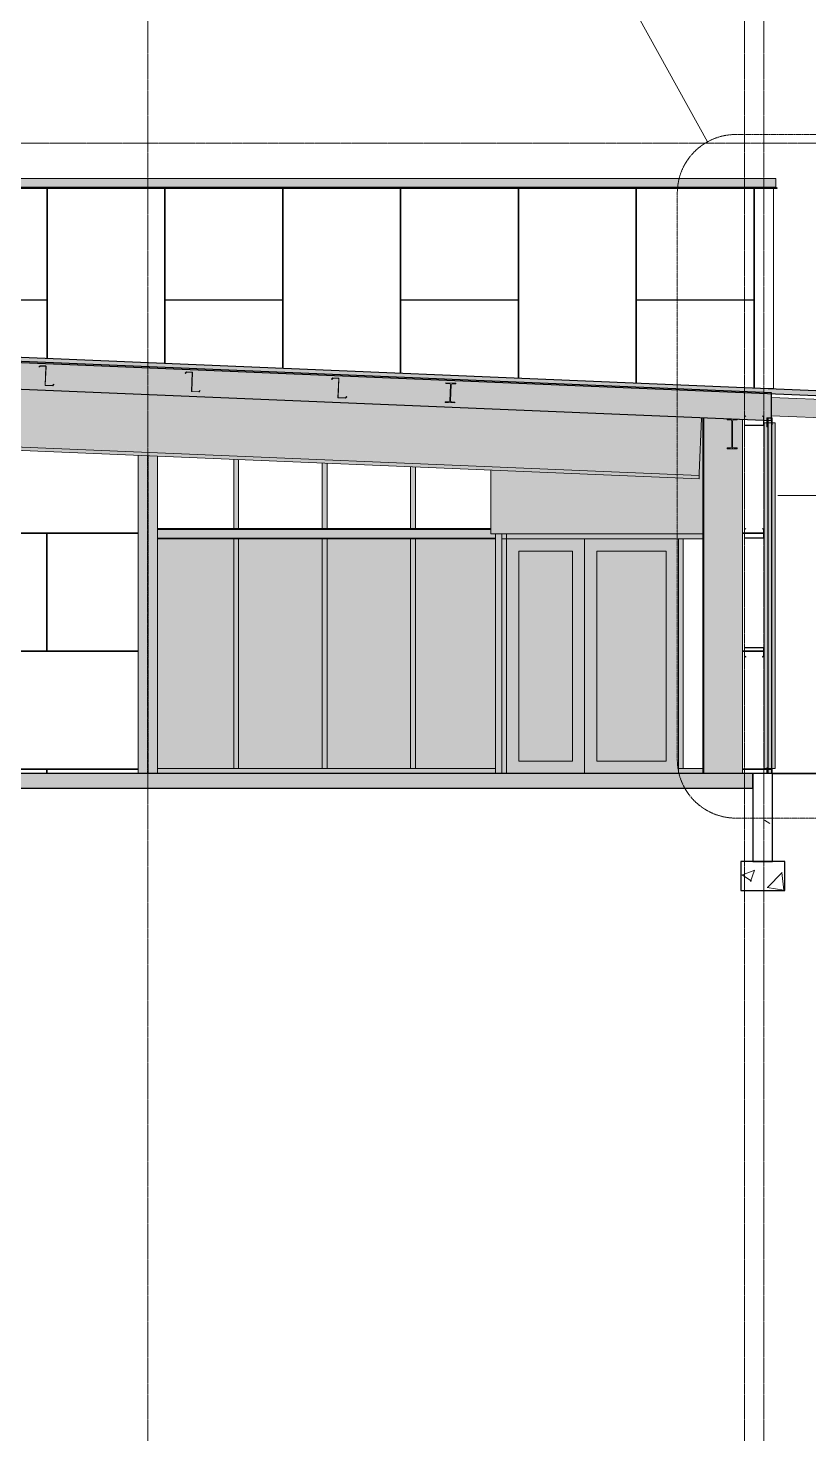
# Model space of a CAD drawing. Header units: inches. Extents: x -55396 to -733, y -290 to 853.
# Drawn here: x -10255 to -9936, y -273 to 305 of the extents above; entities that cross this region are included whole.
import ezdxf

# ---------------------------------------------------------------- set-up
doc = ezdxf.new("R2010")
doc.units = ezdxf.units.IN
doc.header["$MEASUREMENT"] = 0
for name, pattern in [('Dash Dot 3_16_', [0.3125, 0.1875, -0.0625, 0, -0.0625]), ('Grid Line 1_2_', [0.875, 0.5, -0.125, 0.125, -0.125]), ('Grid Line 1_2__2_', [0.875, 0.5, -0.125, 0.125, -0.125]), ('Hidden 1_8_', [0.1875, 0.125, -0.0625])]:
    doc.linetypes.add(name, pattern=pattern)
for name, color, linetype, lineweight in [('A-ANNO-SYMB', 150, 'Continuous', 9), ('A-CLNG', 13, 'Continuous', 9), ('A-CLNG-PATT', 13, 'Continuous', 25), ('A-DOOR', 31, 'Continuous', 9), ('A-FLOR', 192, 'Continuous', 9), ('A-FLOR-LEVL', 51, 'Continuous', 9), ('A-GLAZ-CURT', 52, 'Continuous', 9), ('A-GLAZ-CWMG', 51, 'Continuous', 9), ('A-ROOF', 132, 'Continuous', 9), ('A-WALL', 113, 'Continuous', 9), ('A-WALL-PATT', 111, 'Continuous', 25), ('C-TOPO', 7, 'Continuous', 9), ('EOP-PR', 4, 'Continuous', 9), ('I-WALL', 2, 'Continuous', 9), ('L-SITE-WALL', 31, 'Continuous', 9), ('S-BEAM', 12, 'Continuous', 9), ('S-COLS', 52, 'Continuous', 9), ('S-FNDN', 32, 'Continuous', 9), ('S-GRID', 1, 'Continuous', 9)]:
    doc.layers.add(name, color=color, linetype=linetype, lineweight=lineweight)
pattern_1 = [(50, (-38141.46, 98.42), (55.0854, -4.81984), [5.76, -63.36]), (355, (-38141.46, 98.42), (-10.65569, 57.76853), [4.608, -50.688]), (100.451, (-38136.87, 98.02), (44.42947, 52.94866), [4.895, -53.848]), (46.184, (-38141.46, 113.78), (81.96444, -12.71212), [8.64, -95.04]), (96.636, (-38134.63, 112.72), (71.7815, 74.81238), [7.343, -80.772]), (351.184, (-38141.46, 113.78), (71.78195, 74.81243), [6.912, -76.032]), (21, (-38133.78, 109.94), (45.84207, -30.92146), [5.76, -63.36]), (326, (-38133.78, 109.94), (18.68706, 55.69148), [4.608, -50.688]), (71.451, (-38129.96, 107.363), (64.5289, 24.77011), [4.895, -53.848]), (37.5, (-38141.46, 98.42), (0.933895, 25.566816), [2.534, -47.539, 2.534, -48.922, -50.88]), (37.5, (-38141.46, 98.42), (0.933895, 25.566816), [-101.53, 2.534, -48.346]), (7.5, (-38141.46, 98.42), (20.20404, 30.291303), [2.534, -26.803, 2.534, -46.387, -19.392]), (7.5, (-38141.46, 98.42), (20.20404, 30.291303), [-78.259, 2.534, -16.858]), (327.5, (-38158.586, 98.42), (40.997785, -1.732403), [2.534, -16.666, 2.534, -57.37, -79.488]), (327.5, (-38158.586, 98.42), (40.997785, -1.732403), [-79.104, 2.534, -76.954]), (317.5, (-38166.266, 98.42), (44.78888, 7.68784), [2.534, -22.426, 2.534, -37.248, -56.448]), (317.5, (-38166.266, 98.42), (44.78888, 7.68784), [-64.742, 2.534, -53.914])]
pattern_2 = [(90, (-33786, -336), (-193, -193), [48, -145]), (180, (-33786, -336), (-2e-14, -193), [96.25, -96.75]), (270, (-33882.25, -288), (-193, -193), [48, -145]), (180, (-33786, -288), (-2e-14, -193), [96.25, -96.75]), (270, (-33882.5, -288), (-193, -193), [48, -145]), (180, (-33882.5, -288), (-2e-14, -193), [96.25, -96.75]), (90, (-33978.75, -336), (-193, -193), [48, -145]), (180, (-33882.5, -336), (-2e-14, -193), [96.25, -96.75]), (90, (-33834, -287.75), (-193, -193), [48, -145]), (180, (-33785.75, -287.75), (-2e-14, -193), [48.25, -144.75]), (180, (-33785.75, -239.75), (-2e-14, -193), [48.25, -144.75]), (90, (-33930.5, -287.75), (-193, -193), [48, -145]), (180, (-33834.25, -287.75), (-2e-14, -193), [96.25, -96.75]), (270, (-33834.25, -239.75), (-193, -193), [48, -145]), (180, (-33834.25, -239.75), (-2e-14, -193), [96.25, -96.75]), (180, (-33930.75, -287.75), (-2e-14, -193), [48, -145]), (270, (-33930.75, -239.75), (-193, -193), [48, -145]), (180, (-33930.75, -239.75), (-2e-14, -193), [48, -145]), (90, (-33786, -239.5), (-193, -193), [48, -145]), (180, (-33786, -239.5), (-2e-14, -193), [96.25, -96.75]), (270, (-33882.25, -191.5), (-193, -193), [48, -145]), (180, (-33786, -191.5), (-2e-14, -193), [96.25, -96.75]), (270, (-33882.5, -191.5), (-193, -193), [48, -145]), (180, (-33882.5, -191.5), (-2e-14, -193), [96.25, -96.75]), (270, (-33978.75, -191.5), (-193, -193), [48, -145]), (180, (-33882.5, -239.5), (-2e-14, -193), [96.25, -96.75]), (90, (-33834, -191.25), (-193, -193), [48, -145]), (180, (-33785.75, -191.25), (-2e-14, -193), [48.25, -144.75]), (180, (-33785.75, -143.25), (-2e-14, -193), [48.25, -144.75]), (90, (-33930.5, -191.25), (-193, -193), [48, -145]), (180, (-33834.25, -191.25), (-2e-14, -193), [96.25, -96.75]), (270, (-33834.25, -143.25), (-193, -193), [48, -145]), (180, (-33834.25, -143.25), (-2e-14, -193), [96.25, -96.75]), (180, (-33930.75, -191.25), (-2e-14, -193), [48, -145]), (270, (-33930.75, -143.25), (-193, -193), [48, -145]), (180, (-33930.75, -143.25), (-2e-14, -193), [48, -145])]
pattern_3 = [(45, (-38141.46, 98.42), (-19.00703, 19.00703), []), (45, (-38141.46, 127.22), (-19.00703, 19.00703), [])]

# ---------------------------------------------------------------- blocks, each defined once
blk = doc.blocks.new('Locker Rooms and Restrooms_rvt-4-Section 6')
at = {"layer": 'A-FLOR-LEVL', "linetype": 'Grid Line 1_2__2_'}
blk.add_line((-26557.32, 0), (-21746.96, 0), dxfattribs=at)
blk = doc.blocks.new('Struct_Xcel_Sports Complex_rvt-4-Section 6')
at = {"layer": 'A-FLOR'}
blk.add_hatch(color=254, dxfattribs=at).paths.add_polyline_path([(-24981.53, -6), (-22066.14, -6), (-22066.14, 0), (-26273.39, 0), (-26273.39, -6), (-25258.01, -6)], flags=0)
at = {"layer": 'A-WALL-PATT', "lineweight": 9}
h = blk.add_hatch(dxfattribs=at)
h.set_pattern_fill('FP_37', color=250, style=0, pattern_type=2)
h.set_pattern_definition(pattern_1)
h.paths.add_polyline_path([(-22066.14, -36), (-22058.14, -36), (-22058.14, 0), (-22066.14, 0)], flags=0)
at = {"layer": 'S-FNDN'}
h = blk.add_hatch(dxfattribs=at)
h.set_pattern_fill('FP_37', color=256, style=0, pattern_type=2)
h.set_pattern_definition(pattern_1)
h.paths.add_polyline_path([(-22053.14, -48), (-22053.14, -36), (-22071.14, -36), (-22071.14, -48)], flags=0)
at = {"layer": 'A-FLOR', "color": 130, "lineweight": 25}
for p, q in [((-22066.14, 0), (-26273.39, 0)), ((-22066.14, -6), (-22066.14, 0)), ((-26273.39, -6), (-22066.14, -6))]:
    blk.add_line(p, q, dxfattribs=at)
at = {"layer": 'L-SITE-WALL', "color": 130, "lineweight": 25}
for p, q in [((-22066.14, 0), (-22066.14, -36)), ((-22058.14, 0), (-22066.14, 0)), ((-22058.14, -36), (-22058.14, 0)), ((-22066.14, -36), (-22058.14, -36))]:
    blk.add_line(p, q, dxfattribs=at)
at = {"layer": 'S-FNDN', "color": 130, "lineweight": 25}
for p, q in [((-22053.14, -36), (-22071.14, -36)), ((-22071.14, -36), (-22071.14, -48)), ((-22053.14, -48), (-22053.14, -36)), ((-22071.14, -48), (-22053.14, -48))]:
    blk.add_line(p, q, dxfattribs=at)
blk = doc.blocks.new('W-Wide Flange - 2_-3_ deep-1341460-Section 6')
at = {"layer": 'S-BEAM'}
for points in [[(-22087.19, 145.31), (-22087.19, 145.68), (-22770.64, 174.24), (-22770.64, 174.68), (-22780.64, 175.07), (-22780.64, 174.21), (-22088.13, 145.35)], [(-22088.13, 122.83), (-22087.19, 145.31), (-22780.64, 174.21), (-22780.64, 151.69), (-22088.14, 122.83)], [(-22088.16, 121.94), (-22088.16, 122.83), (-22780.64, 151.67), (-22780.64, 150.8), (-22147.67, 124.42)], [(-22088.22, 120.58), (-22088.16, 121.94), (-22780.64, 150.8), (-22780.64, 149.43), (-22147.67, 123.06)]]:
    blk.add_hatch(color=256, dxfattribs=at).paths.add_polyline_path(points, flags=0)
for p, q in [((-22780.64, 150.8), (-22088.16, 121.94)), ((-22088.22, 120.58), (-22780.64, 149.43)), ((-22087.19, 145.31), (-22088.13, 122.83)), ((-22087.17, 145.68), (-22087.19, 145.31)), ((-22088.16, 121.94), (-22088.22, 120.58)), ((-22088.13, 122.83), (-22088.16, 121.94))]:
    blk.add_line(p, q, dxfattribs=at)
blk = doc.blocks.new('Girt_C - 8_D-1278968-Section 6')
at = {"layer": 'S-BEAM', "lineweight": 15}
for p, q in [((-22069.64, 51.37), (-22069.64, 48.05)), ((-22069.64, 48.05), (-22069.07, 47.57)), ((-22069.53, 48.11), (-22069.53, 51.37)), ((-22069, 47.66), (-22069.53, 48.11)), ((-22061.83, 51.55), (-22069.45, 51.55)), ((-22069.45, 51.45), (-22061.83, 51.45)), ((-22069.07, 47.57), (-22069, 47.66)), ((-22061.75, 48.11), (-22062.29, 47.66)), ((-22062.29, 47.66), (-22062.22, 47.57)), ((-22062.22, 47.57), (-22061.64, 48.05)), ((-22061.75, 51.37), (-22061.75, 48.11)), ((-22061.64, 48.05), (-22061.64, 51.37))]:
    blk.add_line(p, q, dxfattribs=at)
for centre, radius, start, end in [((-22069.45, 51.37), 0.188, 90, 180), ((-22069.45, 51.37), 0.0782, 90, 177.87728), ((-22061.83, 51.37), 0.187, 360, 90), ((-22061.83, 51.37), 0.0782, 3.04236, 90)]:
    blk.add_arc(centre, radius, start, end, dxfattribs=at)
blk = doc.blocks.new('Girt_C - 8_D-1253502-Section 6')
at = {"layer": 'S-BEAM', "lineweight": 15}
for p, q in [((-22069.06, 100.3), (-22069.64, 99.82)), ((-22069.64, 99.82), (-22069.64, 96.51)), ((-22069.53, 99.77), (-22068.99, 100.22)), ((-22069.53, 96.5), (-22069.53, 99.77)), ((-22068.99, 100.22), (-22069.06, 100.3)), ((-22062.21, 100.3), (-22062.29, 100.22)), ((-22062.29, 100.22), (-22061.75, 99.77)), ((-22061.64, 99.82), (-22062.21, 100.3)), ((-22061.75, 99.77), (-22061.75, 96.5)), ((-22061.64, 96.51), (-22061.64, 99.82)), ((-22061.83, 96.43), (-22069.45, 96.43)), ((-22069.45, 96.32), (-22061.83, 96.32))]:
    blk.add_line(p, q, dxfattribs=at)
for centre, radius, start, end in [((-22069.45, 96.51), 0.187, 180, 270), ((-22069.45, 96.51), 0.0782, 183.04236, 270), ((-22061.83, 96.51), 0.188, 270, 0), ((-22061.83, 96.51), 0.0782, 270, 357.87728)]:
    blk.add_arc(centre, radius, start, end, dxfattribs=at)
blk = doc.blocks.new('Girt_C - 8_D-1253506-Section 6')
at = {"layer": 'S-BEAM'}
h = blk.add_hatch(color=256, dxfattribs=at)
h.paths.add_polyline_path([(-26128.02, 99.82), (-26128.02, 100.3), (-26265.39, 100.3), (-26265.39, 99.82), (-26156.55, 99.82)], flags=0)
h.paths.add_polyline_path([(-22309.89, 99.82), (-22173.39, 99.82), (-22173.39, 100.3), (-22309.89, 100.3)], flags=0)
h.paths.add_polyline_path([(-22420.08, 99.82), (-22420.08, 100.3), (-22458.77, 100.3), (-22458.77, 99.82)], flags=0)
h = blk.add_hatch(color=256, dxfattribs=at)
h.paths.add_polyline_path([(-22171.52, 96.51), (-22171.52, 98), (-22173.39, 98), (-22173.39, 99.82), (-22309.89, 99.82), (-22309.89, 96.51), (-22173.39, 96.51)], flags=0)
h.paths.add_polyline_path([(-26260.23, 96.51), (-26127.89, 96.51), (-26127.89, 98), (-26128.02, 98), (-26128.02, 99.82), (-26265.39, 99.82), (-26265.39, 96.51)], flags=0)
h.paths.add_polyline_path([(-22458.77, 96.51), (-22420.08, 96.51), (-22420.08, 99.82), (-22458.77, 99.82)], flags=0)
h = blk.add_hatch(color=256, dxfattribs=at)
h.paths.add_polyline_path([(-22171.52, 96.32), (-22171.52, 96.51), (-22309.89, 96.5), (-22309.89, 96.32), (-22216.79, 96.32)], flags=0)
h.paths.add_polyline_path([(-26156.55, 96.32), (-26128.02, 96.35), (-26128.02, 96.51), (-26265.39, 96.51), (-26265.39, 96.32), (-26225.67, 96.32)], flags=0)
h.paths.add_polyline_path([(-22458.77, 96.32), (-22420.08, 96.35), (-22420.08, 96.51), (-22458.77, 96.5), (-22458.77, 96.32)], flags=0)
for p, q in [((-22173.39, 100.3), (-22309.89, 100.3)), ((-22173.39, 99.82), (-22309.89, 99.82)), ((-22309.89, 96.32), (-22171.52, 96.32))]:
    blk.add_line(p, q, dxfattribs=at)
blk = doc.blocks.new('Rectangular Mullion - Profile_Polycarbonate_Upper and left-1212626-Section 6')
at = {"layer": 'A-GLAZ-CWMG'}
blk.add_hatch(color=256, dxfattribs=at).paths.add_polyline_path([(-22060.39, 141.88), (-22060.33, 141.94), (-22060.33, 145.44), (-22058.33, 145.44), (-22058.27, 145.5), (-22060.39, 145.5)], flags=0)
at = {"layer": 'A-GLAZ-CWMG', "lineweight": 13}
for p, q in [((-22058.27, 145.5), (-22060.39, 145.5)), ((-22060.39, 145.5), (-22060.39, 141.88)), ((-22060.33, 141.94), (-22060.33, 145.44)), ((-22060.33, 145.44), (-22058.33, 145.44)), ((-22058.33, 145.44), (-22058.33, 142.73)), ((-22058.27, 142.67), (-22058.27, 145.5)), ((-22060.39, 141.88), (-22060.04, 141.88)), ((-22060.1, 141.94), (-22060.33, 141.94)), ((-22060.04, 142.13), (-22060.1, 142.13)), ((-22060.1, 142.13), (-22060.1, 141.94)), ((-22060.04, 141.88), (-22060.04, 142.13)), ((-22058.33, 142.73), (-22058.39, 142.73)), ((-22058.39, 142.73), (-22058.39, 142.67)), ((-22058.39, 142.67), (-22058.27, 142.67))]:
    blk.add_line(p, q, dxfattribs=at)
blk = doc.blocks.new('Rectangular Mullion - Profile_Polycarbonate_Lower-1212627-Section 6')
at = {"layer": 'A-GLAZ-CWMG'}
blk.add_hatch(color=256, dxfattribs=at).paths.add_polyline_path([(-22058.27, 0), (-22058.33, 0.06), (-22060.33, 0.06), (-22060.39, 0)], flags=0)
at = {"layer": 'A-GLAZ-CWMG', "lineweight": 13}
for p, q in [((-22060.04, 2.24), (-22060.39, 2.24)), ((-22060.39, 2.24), (-22060.39, 0)), ((-22060.39, 0), (-22058.27, 0)), ((-22060.33, 0.06), (-22060.33, 2.18)), ((-22060.33, 2.18), (-22060.1, 2.18)), ((-22058.33, 0.06), (-22060.33, 0.06)), ((-22060.1, 2.18), (-22060.1, 1.99)), ((-22060.1, 1.99), (-22060.04, 1.99)), ((-22060.04, 1.99), (-22060.04, 2.24)), ((-22058.27, 1.46), (-22058.39, 1.46)), ((-22058.39, 1.46), (-22058.39, 1.39)), ((-22058.39, 1.39), (-22058.33, 1.39)), ((-22058.33, 1.39), (-22058.33, 0.06)), ((-22058.27, 0), (-22058.27, 1.46))]:
    blk.add_line(p, q, dxfattribs=at)
blk = doc.blocks.new('Rectangular Mullion - Exterior 2_ x 4_5_-1142339-Section 6')
at = {"layer": 'A-GLAZ-CWMG'}
h = blk.add_hatch(color=256, dxfattribs=at)
h.paths.add_polyline_path([(-22058.46, 2), (-22057.02, 2), (-22057.02, 97), (-22058.46, 97), (-22058.46, 76.43)], flags=0)
h.paths.add_polyline_path([(-22061.52, 2), (-22060.39, 2), (-22060.33, 2), (-22060.04, 2), (-22060.04, 97), (-22061.52, 97), (-22061.52, 2.24)], flags=0)
blk.add_hatch(color=256, dxfattribs=at).paths.add_polyline_path([(-22058.46, 2), (-22058.46, 97), (-22060.04, 97), (-22060.04, 2)], flags=0)
for p, q in [((-22061.52, 2), (-22061.52, 97)), ((-22057.02, 97), (-22057.02, 2)), ((-22060.38, 2), (-22061.52, 2)), ((-22060.04, 2), (-22060.33, 2)), ((-22058.46, 2), (-22060.04, 2)), ((-22057.02, 2), (-22058.46, 2))]:
    blk.add_line(p, q, dxfattribs=at)
blk = doc.blocks.new('Rectangular Mullion - Exterior 2_ x 4_5_-1142340-Section 6')
at = {"layer": 'A-GLAZ-CWMG'}
h = blk.add_hatch(color=256, dxfattribs=at)
h.paths.add_polyline_path([(-22060.04, 97), (-22060.04, 143.5), (-22060.33, 143.5), (-22060.39, 143.5), (-22061.52, 143.5), (-22061.52, 97)], flags=0)
h.paths.add_polyline_path([(-22058.46, 97), (-22057.02, 97), (-22057.02, 143.5), (-22058.27, 143.5), (-22058.33, 143.5), (-22058.46, 143.5), (-22058.46, 115.49)], flags=0)
blk.add_hatch(color=256, dxfattribs=at).paths.add_polyline_path([(-22058.46, 97), (-22058.46, 143.5), (-22060.04, 143.5), (-22060.04, 97)], flags=0)
for p, q in [((-22061.52, 143.5), (-22060.39, 143.5)), ((-22061.52, 97), (-22061.52, 143.5)), ((-22060.33, 143.5), (-22060.04, 143.5)), ((-22060.04, 143.5), (-22058.46, 143.5)), ((-22058.46, 143.5), (-22058.33, 143.5)), ((-22058.27, 143.5), (-22057.02, 143.5)), ((-22057.02, 143.5), (-22057.02, 97))]:
    blk.add_line(p, q, dxfattribs=at)
blk = doc.blocks.new('W-Wide Flange - W12X19-1098423-Section 6')
at = {"layer": 'S-BEAM'}
h = blk.add_hatch(dxfattribs=at)
h.set_pattern_fill('FP_35', color=256, style=0, pattern_type=2)
h.set_pattern_definition(pattern_3)
h.paths.add_polyline_path([(-22072.64, 132.85), (-22072.64, 133.2), (-22074, 133.2), (-22074.37, 133.36), (-22074.52, 133.73), (-22074.52, 144.18), (-22074.37, 144.55), (-22074, 144.7), (-22072.64, 144.7), (-22072.64, 145.05), (-22076.65, 145.05), (-22076.65, 144.7), (-22075.28, 144.7), (-22074.91, 144.55), (-22074.76, 144.18), (-22074.76, 133.73), (-22074.91, 133.36), (-22075.28, 133.2), (-22076.65, 133.2), (-22076.65, 132.85)], flags=0)
at = {"layer": 'S-BEAM', "lineweight": 15}
for p, q in [((-22072.64, 145.05), (-22076.65, 145.05)), ((-22076.65, 145.05), (-22076.65, 144.7)), ((-22076.65, 144.7), (-22075.28, 144.7)), ((-22074, 144.7), (-22072.64, 144.7)), ((-22072.64, 144.7), (-22072.64, 145.05)), ((-22074.76, 144.18), (-22074.76, 133.73)), ((-22074.52, 133.73), (-22074.52, 144.18)), ((-22075.28, 133.2), (-22076.65, 133.2)), ((-22076.65, 133.2), (-22076.65, 132.85)), ((-22072.64, 133.2), (-22074, 133.2)), ((-22072.64, 132.85), (-22072.64, 133.2)), ((-22076.65, 132.85), (-22072.64, 132.85))]:
    blk.add_line(p, q, dxfattribs=at)
for centre, start, end in [((-22075.28, 144.18), 0, 90), ((-22074, 144.18), 90, 180), ((-22075.28, 133.73), 270, 0), ((-22074, 133.73), 180, 270)]:
    blk.add_arc(centre, 0.525, start, end, dxfattribs=at)
blk = doc.blocks.new('System Panel - Glazed-frosted-1142378-Section 6')
at = {"layer": 'A-GLAZ-CURT'}
blk.add_hatch(color=256, dxfattribs=at).paths.add_polyline_path([(-22278.7, 2), (-22278.7, 96), (-22309.89, 96), (-22309.89, 2), (-22285.91, 2)], flags=0)
blk.add_line((-22278.7, 96), (-22309.89, 96), dxfattribs=at)
blk = doc.blocks.new('Rectangular Mullion - Exterior 2_ x 4_5_-1135321-Section 6')
at = {"layer": 'A-GLAZ-CWMG'}
blk.add_hatch(color=256, dxfattribs=at).paths.add_polyline_path([(-22309.89, 0), (-22277.7, 0), (-22277.7, 2), (-22309.89, 2)], flags=0)
blk.add_line((-22277.7, 2), (-22309.89, 2), dxfattribs=at)
blk = doc.blocks.new('System Panel - Glazed-frosted-1142383-Section 6')
at = {"layer": 'A-GLAZ-CURT'}
blk.add_hatch(color=256, dxfattribs=at).paths.add_polyline_path([(-22242.52, 2), (-22242.52, 96), (-22276.7, 96), (-22276.7, 2)], flags=0)
blk.add_line((-22242.52, 96), (-22276.7, 96), dxfattribs=at)
blk = doc.blocks.new('Rectangular Mullion - Exterior 2_ x 4_5_-769211-Section 6')
at = {"layer": 'A-GLAZ-CWMG'}
blk.add_hatch(color=256, dxfattribs=at).paths.add_polyline_path([(-22241.52, 0), (-22241.52, 2), (-22277.7, 2), (-22277.7, 0)], flags=0)
blk.add_line((-22241.52, 2), (-22277.7, 2), dxfattribs=at)
blk = doc.blocks.new('Rectangular Mullion - Exterior 2_ x 4_5_-827464-Section 6')
at = {"layer": 'A-GLAZ-CWMG'}
blk.add_hatch(color=256, dxfattribs=at).paths.add_polyline_path([(-22276.7, 2), (-22276.7, 96), (-22278.7, 96), (-22278.7, 2)], flags=0)
for p, q in [((-22278.7, 96), (-22276.7, 96)), ((-22278.7, 96), (-22278.7, 2)), ((-22276.7, 2), (-22276.7, 96)), ((-22276.7, 2), (-22278.7, 2))]:
    blk.add_line(p, q, dxfattribs=at)
blk = doc.blocks.new('Rectangular Mullion - Exterior 2_ x 4_5_-1142356-Section 6')
at = {"layer": 'A-GLAZ-CWMG'}
blk.add_hatch(color=256, dxfattribs=at).paths.add_polyline_path([(-22278.7, 100.3), (-22276.7, 100.3), (-22276.7, 128.44), (-22278.7, 128.52), (-22278.7, 115.49)], flags=0)
for p, q in [((-22278.7, 128.52), (-22278.7, 100.3)), ((-22276.7, 100.3), (-22276.7, 128.44))]:
    blk.add_line(p, q, dxfattribs=at)
blk = doc.blocks.new('Rectangular Mullion - Exterior 2_ x 4_5_-769200-Section 6')
at = {"layer": 'A-GLAZ-CWMG'}
blk.add_hatch(color=256, dxfattribs=at).paths.add_polyline_path([(-22241.52, 0), (-22205.33, 0), (-22205.33, 2), (-22241.52, 2)], flags=0)
blk.add_line((-22205.33, 2), (-22241.52, 2), dxfattribs=at)
blk = doc.blocks.new('Rectangular Mullion - Exterior 2_ x 4_5_-1115231-Section 6')
at = {"layer": 'A-GLAZ-CWMG'}
blk.add_hatch(color=256, dxfattribs=at).paths.add_polyline_path([(-22240.52, 2), (-22240.52, 96), (-22242.52, 96), (-22242.52, 2)], flags=0)
for p, q in [((-22242.52, 96), (-22240.52, 96)), ((-22242.52, 96), (-22242.52, 2)), ((-22240.52, 2), (-22240.52, 96)), ((-22240.52, 2), (-22242.52, 2))]:
    blk.add_line(p, q, dxfattribs=at)
blk = doc.blocks.new('Rectangular Mullion - Exterior 2_ x 4_5_-1142334-Section 6')
at = {"layer": 'A-GLAZ-CWMG'}
blk.add_hatch(color=256, dxfattribs=at).paths.add_polyline_path([(-22242.52, 100.3), (-22240.52, 100.3), (-22240.52, 126.93), (-22242.52, 127.01), (-22242.52, 115.49)], flags=0)
for p, q in [((-22242.52, 127.01), (-22242.52, 100.3)), ((-22240.52, 100.3), (-22240.52, 126.93))]:
    blk.add_line(p, q, dxfattribs=at)
blk = doc.blocks.new('System Panel - Glazed-frosted-V401-Section 6')
at = {"layer": 'A-GLAZ-CURT'}
blk.add_hatch(color=256, dxfattribs=at).paths.add_polyline_path([(-22171.52, 2), (-22171.52, 96), (-22204.33, 96), (-22204.33, 2)], flags=0)
blk.add_line((-22171.52, 96), (-22204.33, 96), dxfattribs=at)
blk = doc.blocks.new('Rectangular Mullion - Exterior 2_ x 4_5_-V402-Section 6')
at = {"layer": 'A-GLAZ-CWMG'}
blk.add_hatch(color=256, dxfattribs=at).paths.add_polyline_path([(-22171.52, 0), (-22171.52, 2), (-22205.33, 2), (-22205.33, 0)], flags=0)
blk.add_line((-22171.52, 2), (-22205.33, 2), dxfattribs=at)
blk = doc.blocks.new('Rectangular Mullion - Exterior 2_ x 4_5_-V403-Section 6')
at = {"layer": 'A-GLAZ-CWMG'}
blk.add_hatch(color=256, dxfattribs=at).paths.add_polyline_path([(-22206.33, 100.3), (-22204.33, 100.3), (-22204.33, 125.42), (-22206.33, 125.51), (-22206.33, 115.49)], flags=0)
for p, q in [((-22206.33, 125.51), (-22206.33, 100.3)), ((-22204.33, 100.3), (-22204.33, 125.42))]:
    blk.add_line(p, q, dxfattribs=at)
blk = doc.blocks.new('W-Wide Flange-Column - B4_B-1341921-Section 6')
at = {"layer": 'S-COLS', "linetype": 'Hidden 1_8_'}
for p, q in [((-22314.05, 0), (-22314.05, 129.99)), ((-22313.73, 129.98), (-22313.73, 0))]:
    blk.add_line(p, q, dxfattribs=at)
blk = doc.blocks.new('Girt_Z - 8_D-1355458-Section 6')
at = {"layer": 'S-BEAM'}
h = blk.add_hatch(color=256, dxfattribs=at)
h.paths.add_polyline_path([(-22352.84, 158.63), (-22352.34, 159.19), (-22352.42, 159.26), (-22352.89, 158.74), (-22355.78, 158.87), (-22355.96, 158.76), (-22355.03, 158.72)], flags=0)
h.paths.add_polyline_path([(-22355.96, 158.76), (-22355.85, 158.95), (-22355.53, 166.56), (-22355.64, 166.57)], flags=0)
h.paths.add_polyline_path([(-22358.45, 166.23), (-22357.97, 166.74), (-22355.71, 166.65), (-22355.71, 166.76), (-22358.02, 166.86), (-22358.53, 166.3)], flags=0)
at = {"layer": 'S-BEAM', "lineweight": 15}
for p, q in [((-22358.02, 166.86), (-22358.53, 166.3)), ((-22358.53, 166.3), (-22358.45, 166.23)), ((-22358.45, 166.23), (-22357.97, 166.74)), ((-22355.71, 166.76), (-22358.02, 166.86)), ((-22357.97, 166.74), (-22355.71, 166.65)), ((-22355.64, 166.57), (-22355.96, 158.76)), ((-22355.85, 158.95), (-22355.53, 166.56)), ((-22355.96, 158.76), (-22352.84, 158.63)), ((-22352.89, 158.74), (-22355.78, 158.87)), ((-22352.42, 159.26), (-22352.89, 158.74)), ((-22352.84, 158.63), (-22352.34, 159.19)), ((-22352.34, 159.19), (-22352.42, 159.26))]:
    blk.add_line(p, q, dxfattribs=at)
for centre, radius, start, end in [((-22355.72, 166.57), 0.187, 357.61406, 87.61406), ((-22355.72, 166.57), 0.0782, 357.61406, 85.49134), ((-22355.77, 158.94), 0.0782, 177.61406, 264.57169)]:
    blk.add_arc(centre, radius, start, end, dxfattribs=at)
blk = doc.blocks.new('Dimension Lumber - 5_5 x 7_5 Glulam-1165140-Section 6')
at = {"layer": 'S-BEAM'}
blk.add_hatch(color=256, dxfattribs=at).paths.add_polyline_path([(-21998.21, 143.86), (-21997.89, 151.35), (-22058.49, 153.88), (-22058.49, 146.37), (-22009.44, 144.32)], flags=0)
for p, q in [((-22058.49, 153.88), (-21997.89, 151.35)), ((-21997.89, 151.35), (-21998.21, 143.86)), ((-22058.49, 146.37), (-21998.21, 143.86))]:
    blk.add_line(p, q, dxfattribs=at)
blk = doc.blocks.new('W-Wide Flange - W8X15-1355454-Section 6')
at = {"layer": 'S-BEAM', "lineweight": 15}
for p, q in [((-22191.83, 159.93), (-22191.84, 159.62)), ((-22191.84, 159.62), (-22190.46, 159.56)), ((-22187.82, 159.76), (-22191.83, 159.93)), ((-22189.98, 159.04), (-22190.25, 152.56)), ((-22190.01, 152.55), (-22189.74, 159.03)), ((-22189.22, 159.51), (-22187.84, 159.45)), ((-22187.84, 159.45), (-22187.82, 159.76)), ((-22192.16, 152.14), (-22192.17, 151.83)), ((-22192.17, 151.83), (-22188.16, 151.66)), ((-22190.77, 152.09), (-22192.16, 152.14)), ((-22188.15, 151.98), (-22189.53, 152.03)), ((-22188.16, 151.66), (-22188.15, 151.98))]:
    blk.add_line(p, q, dxfattribs=at)
for centre, start, end in [((-22190.48, 159.06), 357.61406, 87.61406), ((-22189.24, 159.01), 87.61406, 177.61406), ((-22190.75, 152.58), 267.61406, 357.61406), ((-22189.51, 152.53), 177.61406, 267.61406)]:
    blk.add_arc(centre, 0.497, start, end, dxfattribs=at)
blk = doc.blocks.new('Girt_C - 8_D-V426-Section 6')
at = {"layer": 'S-BEAM'}
h = blk.add_hatch(dxfattribs=at)
h.set_pattern_fill('FP_35', color=256, style=0, pattern_type=2)
h.set_pattern_definition(pattern_3)
h.paths.add_polyline_path([(-22061.83, 142.44), (-22061.83, 142.55), (-22069.45, 142.55), (-22069.45, 142.44)], flags=0)
h.paths.add_polyline_path([(-22069.53, 142.62), (-22069.53, 145.89), (-22068.99, 146.34), (-22069.06, 146.42), (-22069.64, 145.94), (-22069.64, 142.63)], flags=0)
h.paths.add_polyline_path([(-22061.75, 142.62), (-22061.64, 142.63), (-22061.64, 145.94), (-22062.21, 146.42), (-22062.29, 146.34), (-22061.75, 145.89)], flags=0)
at = {"layer": 'S-BEAM', "lineweight": 15}
for p, q in [((-22069.06, 146.42), (-22069.64, 145.94)), ((-22069.64, 145.94), (-22069.64, 142.63)), ((-22069.53, 145.89), (-22068.99, 146.34)), ((-22069.53, 142.62), (-22069.53, 145.89)), ((-22068.99, 146.34), (-22069.06, 146.42)), ((-22062.21, 146.42), (-22062.29, 146.34)), ((-22062.29, 146.34), (-22061.75, 145.89)), ((-22061.64, 145.94), (-22062.21, 146.42)), ((-22061.75, 145.89), (-22061.75, 142.62)), ((-22061.64, 142.63), (-22061.64, 145.94)), ((-22061.83, 142.55), (-22069.45, 142.55)), ((-22069.45, 142.44), (-22061.83, 142.44))]:
    blk.add_line(p, q, dxfattribs=at)
for centre, radius, start, end in [((-22069.45, 142.63), 0.188, 180, 270), ((-22069.45, 142.63), 0.0782, 183.04236, 270), ((-22061.83, 142.63), 0.188, 270, 0), ((-22061.83, 142.63), 0.0782, 270, 357.87728)]:
    blk.add_arc(centre, radius, start, end, dxfattribs=at)
blk = doc.blocks.new('Sliding Door - one-1327540-Section 6')
at = {"layer": 'A-DOOR'}
h = blk.add_hatch(color=256, dxfattribs=at)
h.paths.add_polyline_path([(-22167.02, 0), (-22135.08, 0), (-22135.08, 96), (-22167.02, 96), (-22167.02, 76.43)], flags=0)
h.paths.add_polyline_path([(-22162.02, 5), (-22162.02, 91), (-22140.08, 91), (-22140.08, 5)], flags=0)
h = blk.add_hatch(color=256, dxfattribs=at)
h.paths.add_polyline_path([(-22135.08, 0), (-22096.64, 0), (-22096.64, 96), (-22135.08, 96), (-22135.08, 76.43)], flags=0)
h.paths.add_polyline_path([(-22130.08, 5), (-22130.08, 91), (-22101.64, 91), (-22101.64, 5)], flags=0)
for points in [[(-22162.02, 5), (-22140.08, 5), (-22140.08, 91), (-22162.02, 91), (-22162.02, 26.94)], [(-22130.08, 5), (-22101.64, 5), (-22101.64, 91), (-22130.08, 91), (-22130.08, 33.44)]]:
    blk.add_hatch(color=256, dxfattribs=at).paths.add_polyline_path(points, flags=0)
for p, q in [((-22135.08, 0), (-22135.08, 96)), ((-22162.02, 5), (-22162.02, 91)), ((-22162.02, 91), (-22140.08, 91)), ((-22140.08, 91), (-22140.08, 5)), ((-22130.08, 91), (-22130.08, 5)), ((-22130.08, 91), (-22101.64, 91)), ((-22101.64, 5), (-22101.64, 91)), ((-22140.08, 5), (-22162.02, 5)), ((-22130.08, 5), (-22101.64, 5))]:
    blk.add_line(p, q, dxfattribs=at)
blk = doc.blocks.new('Rectangular Mullion - Exterior 2_ x 4_5_-1327535-Section 6')
at = {"layer": 'A-GLAZ-CWMG'}
blk.add_hatch(color=256, dxfattribs=at).paths.add_polyline_path([(-22086.64, 96), (-22086.64, 98), (-22095.64, 98), (-22095.64, 96)], flags=0)
blk.add_line((-22095.64, 96), (-22086.64, 96), dxfattribs=at)
blk = doc.blocks.new('Rectangular Mullion - Exterior 2_ x 4_5_-1144623-Section 6')
at = {"layer": 'A-GLAZ-CWMG'}
blk.add_hatch(color=256, dxfattribs=at).paths.add_polyline_path([(-22147.67, 96), (-22132.95, 96), (-22132.95, 98), (-22169.02, 98), (-22169.02, 96), (-22168.64, 96)], flags=0)
blk.add_line((-22169.02, 96), (-22132.95, 96), dxfattribs=at)
blk = doc.blocks.new('Rectangular Mullion - Exterior 2_ x 4_5_-1327536-Section 6')
at = {"layer": 'A-GLAZ-CWMG'}
blk.add_hatch(color=256, dxfattribs=at).paths.add_polyline_path([(-22132.95, 96), (-22095.64, 96), (-22095.64, 98), (-22132.95, 98)], flags=0)
blk.add_line((-22132.95, 96), (-22095.64, 96), dxfattribs=at)
blk = doc.blocks.new('Rectangular Mullion - Exterior 2_ x 4_5_-1327537-Section 6')
at = {"layer": 'A-GLAZ-CWMG'}
blk.add_hatch(color=256, dxfattribs=at).paths.add_polyline_path([(-22086.64, 0), (-22086.64, 2), (-22096.64, 2), (-22096.64, 0)], flags=0)
for p in [(-22096.64, 0), (-22086.64, 2)]:
    blk.add_line(p, (-22096.64, 2), dxfattribs=at)
blk = doc.blocks.new('Rectangular Mullion - Exterior 2_ x 4_5_-1327247-Section 6')
at = {"layer": 'A-GLAZ-CWMG'}
blk.add_hatch(color=256, dxfattribs=at).paths.add_polyline_path([(-22167.02, 0), (-22167.02, 98), (-22169.02, 98), (-22169.02, 0)], flags=0)
blk.add_line((-22167.02, 0), (-22167.02, 98), dxfattribs=at)

msp = doc.modelspace()

# ---------------------------------------------------------------- hatches: boundary and pattern name
at = {"layer": 'A-CLNG-PATT', "lineweight": 9}
h = msp.add_hatch(dxfattribs=at)
h.set_pattern_fill('FP_30', color=256, style=0, pattern_type=2)
h.set_pattern_definition([(161.57, (-38140.5, 99.38), (-7.6802237, -0.0009796), [0, -54.643, 6.067, 0]), (18.43, (-38142.42, 99.38), (-7.6802237, 0.0009796), [0, -54.643, 6.067, 0]), (108.43, (-38140.5, 99.38), (3.8382953, -19.20136532), [18.211, -42.499]), (71.57, (-38142.42, 99.38), (3.8382953, 19.20136532), [18.211, -42.499])])
h.paths.add_polyline_path([(-9951.1, 144.49), (-9951.1, 155.75), (-10663.25, 185.42), (-10663.25, 174.16), (-9971.16, 145.32)], flags=0)
at = {"layer": 'A-ROOF'}
msp.add_hatch(color=256, dxfattribs=at).paths.add_polyline_path([(-9887.5, 152.73), (-9887.5, 154.73), (-10672.56, 187.44), (-10672.56, 185.44), (-9902.05, 153.33)], flags=0)
at = {"layer": 'A-WALL', "lineweight": 5}
for points in [[(-10592.37, 240), (-9949.37, 240), (-9949.37, 243.5), (-10592.37, 243.5)], [(-10592.37, 239.5), (-9948.87, 239.5), (-9949.44, 240), (-10592.37, 240)]]:
    msp.add_hatch(color=256, dxfattribs=at).paths.add_polyline_path(points, flags=0)
at = {"layer": 'A-WALL-PATT', "lineweight": 9}
h = msp.add_hatch(dxfattribs=at)
h.set_pattern_fill('FP_29', color=256, style=0, pattern_type=2)
h.set_pattern_definition([(90, (-34710.9, 677.25), (-193, -193), [48, -145]), (180, (-34710.9, 677.25), (-2e-14, -193), [96.25, -96.75]), (270, (-34807.16, 725.25), (-193, -193), [48, -145]), (180, (-34710.9, 725.25), (-2e-14, -193), [96.25, -96.75]), (270, (-34807.4, 725.25), (-193, -193), [48, -145]), (180, (-34807.4, 725.25), (-2e-14, -193), [96.25, -96.75]), (90, (-34903.66, 677.25), (-193, -193), [48, -145]), (180, (-34807.4, 677.25), (-2e-14, -193), [96.25, -96.75]), (90, (-34758.9, 725.5), (-193, -193), [48, -145]), (180, (-34710.66, 725.5), (-2e-14, -193), [48.25, -144.75]), (180, (-34710.66, 773.5), (-2e-14, -193), [48.25, -144.75]), (90, (-34855.4, 725.5), (-193, -193), [48, -145]), (180, (-34759.16, 725.5), (-2e-14, -193), [96.25, -96.75]), (270, (-34759.16, 773.5), (-193, -193), [48, -145]), (180, (-34759.16, 773.5), (-2e-14, -193), [96.25, -96.75]), (180, (-34855.66, 725.5), (-2e-14, -193), [48, -145]), (270, (-34855.66, 773.5), (-193, -193), [48, -145]), (180, (-34855.66, 773.5), (-2e-14, -193), [48, -145]), (90, (-34710.9, 773.75), (-193, -193), [48, -145]), (180, (-34710.9, 773.75), (-2e-14, -193), [96.25, -96.75]), (270, (-34807.16, 821.75), (-193, -193), [48, -145]), (180, (-34710.9, 821.75), (-2e-14, -193), [96.25, -96.75]), (270, (-34807.4, 821.75), (-193, -193), [48, -145]), (180, (-34807.4, 821.75), (-2e-14, -193), [96.25, -96.75]), (270, (-34903.66, 821.75), (-193, -193), [48, -145]), (180, (-34807.4, 773.75), (-2e-14, -193), [96.25, -96.75]), (90, (-34758.9, 822), (-193, -193), [48, -145]), (180, (-34710.66, 822), (-2e-14, -193), [48.25, -144.75]), (180, (-34710.66, 870), (-2e-14, -193), [48.25, -144.75]), (90, (-34855.4, 822), (-193, -193), [48, -145]), (180, (-34759.16, 822), (-2e-14, -193), [96.25, -96.75]), (270, (-34759.16, 870), (-193, -193), [48, -145]), (180, (-34759.16, 870), (-2e-14, -193), [96.25, -96.75]), (180, (-34855.66, 822), (-2e-14, -193), [48, -145]), (270, (-34855.66, 870), (-193, -193), [48, -145]), (180, (-34855.66, 870), (-2e-14, -193), [48, -145])])
h.paths.add_polyline_path([(-10247.64, 0), (-10210.5, 0), (-10210.5, 130.15), (-10312.69, 134.41), (-10312.69, 0)], flags=0)
h.paths.add_polyline_path([(-10694.87, 0), (-10692, 0), (-10692, 96.2), (-10703.31, 96.2), (-10703.31, 96), (-10694.87, 95.96), (-10694.87, 1.75)], flags=0)
h.paths.add_polyline_path([(-10351.37, 0), (-10351.37, 136.02), (-10392.75, 137.75), (-10392.75, 0), (-10385.87, 0)], flags=0)
h.paths.add_polyline_path([(-9951.12, 157.38), (-9951.12, 157.5), (-9952.37, 157.56), (-10392.75, 175.91), (-10392.75, 175.78), (-9952.37, 157.43)], flags=0)
h.paths.add_polyline_path([(-10662.35, 217), (-10650.4, 217), (-10650.4, 239.46), (-10671.5, 239.46), (-10671.5, 217)], flags=0)
h = msp.add_hatch(dxfattribs=at)
h.set_pattern_fill('FP_33', color=256, style=0, pattern_type=2)
h.set_pattern_definition([(0, (-34179.78, 145.5), (-193, 193), [48, -145]), (90, (-34179.78, 145.5), (-193, 1e-14), [96.25, -96.75]), (180, (-34131.78, 241.75), (-193, 193), [48, -145]), (90, (-34131.78, 145.5), (-193, 1e-14), [96.25, -96.75]), (180, (-34131.78, 242), (-193, 193), [48, -145]), (90, (-34131.78, 242), (-193, 1e-14), [96.25, -96.75]), (0, (-34179.78, 338.25), (-193, 193), [48, -145]), (90, (-34179.78, 242), (-193, 1e-14), [96.25, -96.75]), (0, (-34131.53, 193.5), (-193, 193), [48, -145]), (90, (-34131.53, 145.25), (-193, 1e-14), [48.25, -144.75]), (90, (-34083.53, 145.25), (-193, 1e-14), [48.25, -144.75]), (0, (-34131.53, 290), (-193, 193), [48, -145]), (90, (-34131.53, 193.75), (-193, 1e-14), [96.25, -96.75]), (180, (-34083.53, 193.75), (-193, 193), [48, -145]), (90, (-34083.53, 193.75), (-193, 1e-14), [96.25, -96.75]), (90, (-34131.53, 290.25), (-193, 1e-14), [48, -145]), (180, (-34083.53, 290.25), (-193, 193), [48, -145]), (90, (-34083.53, 290.25), (-193, 1e-14), [48, -145]), (0, (-34083.28, 145.5), (-193, 193), [48, -145]), (90, (-34083.28, 145.5), (-193, 1e-14), [96.25, -96.75]), (180, (-34035.28, 241.75), (-193, 193), [48, -145]), (90, (-34035.28, 145.5), (-193, 1e-14), [96.25, -96.75]), (180, (-34035.28, 242), (-193, 193), [48, -145]), (90, (-34035.28, 242), (-193, 1e-14), [96.25, -96.75]), (180, (-34035.28, 338.25), (-193, 193), [48, -145]), (90, (-34083.28, 242), (-193, 1e-14), [96.25, -96.75]), (0, (-34035.03, 193.5), (-193, 193), [48, -145]), (90, (-34035.03, 145.25), (-193, 1e-14), [48.25, -144.75]), (90, (-33987.03, 145.25), (-193, 1e-14), [48.25, -144.75]), (0, (-34035.03, 290), (-193, 193), [48, -145]), (90, (-34035.03, 193.75), (-193, 1e-14), [96.25, -96.75]), (180, (-33987.03, 193.75), (-193, 193), [48, -145]), (90, (-33987.03, 193.75), (-193, 1e-14), [96.25, -96.75]), (90, (-34035.03, 290.25), (-193, 1e-14), [48, -145]), (180, (-33987.03, 290.25), (-193, 193), [48, -145]), (90, (-33987.03, 290.25), (-193, 1e-14), [48, -145])])
h.paths.add_polyline_path([(-9952.37, 157.56), (-9952.37, 239.46), (-10592.37, 239.46), (-10592.37, 184.22), (-9971.16, 158.34)], flags=0)
h = msp.add_hatch(dxfattribs=at)
h.set_pattern_fill('FP_32', color=256, style=0, pattern_type=2)
h.set_pattern_definition(pattern_2)
h.paths.add_polyline_path([(-9954.89, 0), (-9953, 0.06), (-9953, 2), (-9954.12, 2), (-9954.12, 143.5), (-9953, 143.5), (-9953, 144.57), (-9954.25, 144.62), (-9954.25, 142.63), (-9954.36, 142.62), (-9954.36, 144.62), (-9962.14, 144.95), (-9962.14, 142.62), (-9962.25, 142.63), (-9962.25, 144.95), (-9963, 144.98), (-9963, 0), (-9958.75, 0)], flags=0)
h.paths.add_polyline_path([(-9950.94, 0.06), (-9950.94, 2), (-9951.07, 2), (-9951.07, 0.06)], flags=0)
h.paths.add_polyline_path([(-9952.64, 0.06), (-9952.64, 2), (-9952.94, 2), (-9952.94, 0.06)], flags=0)
h.paths.add_polyline_path([(-9954.82, 47.57), (-9954.89, 47.66), (-9954.36, 48.11), (-9954.36, 51.37), (-9954.25, 51.37), (-9954.25, 48.05), (-9954.44, 47.9)], flags=0)
h.paths.add_polyline_path([(-9961.67, 47.57), (-9962.25, 48.11), (-9962.25, 51.37), (-9962.14, 51.37), (-9962.06, 48.04), (-9961.6, 47.66)], flags=0)
h.paths.add_polyline_path([(-9954.89, 51.45), (-9962.06, 51.45), (-9962.06, 51.55), (-9954.44, 51.55), (-9954.44, 51.45), (-9954.82, 51.45)], flags=0)
h.paths.add_polyline_path([(-9962.06, 96.32), (-9962.06, 96.43), (-9954.44, 96.43), (-9954.44, 96.32)], flags=0)
h.paths.add_polyline_path([(-9962.14, 96.5), (-9962.25, 96.51), (-9962.25, 99.82), (-9961.67, 100.3), (-9961.6, 100.22), (-9962.14, 99.77), (-9962.14, 97)], flags=0)
h.paths.add_polyline_path([(-9954.36, 96.5), (-9954.36, 99.77), (-9954.89, 100.22), (-9954.82, 100.3), (-9954.25, 99.77), (-9954.25, 96.51)], flags=0)
h.paths.add_polyline_path([(-9962.06, 142.44), (-9962.06, 142.55), (-9954.44, 142.55), (-9954.44, 142.44)], flags=0)
h.paths.add_polyline_path([(-9952.94, 143.5), (-9952.64, 143.5), (-9952.64, 144.55), (-9952.94, 144.49), (-9952.94, 143.86)], flags=0)
h.paths.add_polyline_path([(-9950.94, 143.5), (-9950.94, 145.44), (-9951.07, 145.44), (-9951.07, 143.5)], flags=0)
at = {"layer": 'A-WALL-PATT', "lineweight": 9, "transparency": 33554649}
msp.add_hatch(color=256, dxfattribs=at).paths.add_polyline_path([(-9951.07, 0.06), (-9951.07, 145.44), (-9952.64, 145.44), (-9952.64, 0.06)], flags=0)
at = {"layer": 'A-WALL-PATT', "lineweight": 9}
h = msp.add_hatch(dxfattribs=at)
h.set_pattern_fill('FP_32', color=256, style=0, pattern_type=2)
h.set_pattern_definition(pattern_2)
h.paths.add_polyline_path([(-9951.07, 0.06), (-9951.07, 2), (-9952.64, 2), (-9952.64, 0.06)], flags=0)
h.paths.add_polyline_path([(-9952.64, 143.5), (-9951.07, 143.5), (-9951.1, 144.49), (-9952.64, 144.49), (-9952.64, 143.86)], flags=0)
at = {"layer": 'I-WALL', "lineweight": 5}
for points in [[(-9979.25, 98), (-9979.25, 145.66), (-9979.78, 145.68), (-9980.83, 120.58), (-10061.25, 123.93), (-10061.25, 98), (-10040.28, 98)], [(-10061.25, 98), (-10061.25, 123.93), (-10066, 124.13), (-10066, 98)]]:
    msp.add_hatch(color=256, dxfattribs=at).paths.add_polyline_path(points, flags=0)
at = {"layer": 'I-WALL'}
msp.add_hatch(color=256, dxfattribs=at).paths.add_polyline_path([(-10064.12, 0), (-10061.62, 0), (-10061.62, 98), (-10064.12, 98), (-10064.12, 76.43)], flags=0)
at = {"layer": 'S-COLS', "lineweight": 5}
for points in [[(-9978.81, 0), (-9978.81, 145.64), (-9979.25, 145.66), (-9979.25, 0)], [(-9978.3, 0), (-9978.12, 0), (-9978.12, 145.61), (-9978.81, 145.64), (-9978.78, 0), (-9978.47, 0)], [(-9963.23, 0), (-9963, 0), (-9963.03, 144.98), (-9963.37, 145), (-9963.37, 0)], [(-10202.5, 0), (-10202.5, 129.82), (-10210.5, 130.15), (-10210.5, 0)]]:
    msp.add_hatch(color=256, dxfattribs=at).paths.add_polyline_path(points, flags=0)
h = msp.add_hatch(color=256, dxfattribs=at)
h.paths.add_polyline_path([(-9971.16, 0), (-9963.37, 0), (-9963.37, 145), (-9978.12, 145.61), (-9978.12, 0)], flags=0)
h.paths.add_polyline_path([(-9969.25, 132.85), (-9969.25, 133.2), (-9967.89, 133.2), (-9967.52, 133.36), (-9967.37, 133.73), (-9967.37, 144.18), (-9967.52, 144.55), (-9967.89, 144.7), (-9969.25, 144.7), (-9969.25, 145.05), (-9965.24, 145.05), (-9965.24, 144.7), (-9966.61, 144.7), (-9967, 144.49), (-9967.13, 144.18), (-9967.13, 133.73), (-9966.98, 133.36), (-9966.61, 133.2), (-9965.24, 133.2), (-9965.24, 132.85), (-9967.89, 132.85)], flags=0)

# ---------------------------------------------------------------- linework, layer by layer
at = {"layer": 'A-ANNO-SYMB'}
msp.add_line((-9977.33, 258.52), (-10023.95, 342.86), dxfattribs=at)
at = {"layer": 'A-ANNO-SYMB', "linetype": 'Dash Dot 3_16_'}
for p, q in [((-9901.97, 261.52), (-9965.72, 261.52)), ((-9989.72, 237.52), (-9989.72, 5.69)), ((-9965.72, -18.31), (-9901.97, -18.31))]:
    msp.add_line(p, q, dxfattribs=at)
for centre, start, end in [((-9965.72, 237.52), 90, 180), ((-9965.72, 5.69), 180, 270)]:
    msp.add_arc(centre, 24, start, end, dxfattribs=at)
at = {"layer": 'A-CLNG', "lineweight": 25}
for p, q in [((-9951.1, 155.75), (-10663.25, 185.42)), ((-10663.25, 174.16), (-9951.1, 144.49)), ((-9951.1, 144.49), (-9951.1, 155.75))]:
    msp.add_line(p, q, dxfattribs=at)
at = {"layer": 'A-FLOR-LEVL', "linetype": 'Grid Line 1_2_'}
for p, q in [((-14449.93, 258), (-9639.57, 258)), ((-14449.93, 0), (-9639.57, 0))]:
    msp.add_line(p, q, dxfattribs=at)
at = {"layer": 'A-ROOF', "lineweight": 25}
for p, q in [((-9887.5, 154.73), (-10672.56, 187.44)), ((-10672.56, 185.44), (-9887.5, 152.73))]:
    msp.add_line(p, q, dxfattribs=at)
at = {"layer": 'A-WALL'}
for p, q in [((-10592.37, 243.5), (-9949.37, 243.5)), ((-9949.37, 240), (-9949.37, 243.5)), ((-9949.37, 240), (-10592.37, 240)), ((-10592.37, 239.5), (-9948.87, 239.5)), ((-10592.37, 239.46), (-9948.92, 239.46)), ((-9948.87, 239.5), (-9949.37, 240)), ((-9948.92, 239.46), (-9948.87, 239.5))]:
    msp.add_line(p, q, dxfattribs=at)
at = {"layer": 'A-WALL', "lineweight": 25}
for p, q in [((-9951.07, 145.44), (-9952.64, 145.44)), ((-9952.64, 145.44), (-9952.64, 0.06)), ((-9951.07, 0.06), (-9951.07, 145.44)), ((-9952.64, 0.06), (-9951.07, 0.06))]:
    msp.add_line(p, q, dxfattribs=at)
at = {"layer": 'C-TOPO', "lineweight": 35}
msp.add_line((-9950.75, 0), (-9832.93, 0), dxfattribs=at)
at = {"layer": 'C-TOPO'}
msp.add_line((-9950.75, 0), (-9832.93, 0), dxfattribs=at)
at = {"layer": 'EOP-PR'}
msp.add_line((-9948.53, 113.75), (-9888.53, 113.75), dxfattribs=at)
at = {"layer": 'I-WALL'}
for p, q in [((-10066, 98), (-10066, 124.13)), ((-10066, 98), (-9979.25, 98)), ((-10064.12, 98), (-10064.12, 0)), ((-10061.62, 0), (-10061.62, 98))]:
    msp.add_line(p, q, dxfattribs=at)
at = {"layer": 'L-SITE-WALL'}
for p, q in [((-9950.37, 239.46), (-9950.37, 157.5)), ((-10592.37, 184.22), (-9952.37, 157.56)), ((-9952.37, 157.5), (-9952.37, 157.56)), ((-9952.37, 157.5), (-9950.37, 157.5)), ((-9951.12, 157.38), (-9951.12, 157.5)), ((-9963, 0), (-9963, 144.98)), ((-9950.94, 2), (-9950.94, 1.39))]:
    msp.add_line(p, q, dxfattribs=at)
at = {"layer": 'S-COLS'}
for p, q in [((-9979.25, 145.66), (-9979.25, 0)), ((-9978.81, 145.64), (-9978.81, 0)), ((-10210.5, 130.15), (-10210.5, 0)), ((-10202.5, 129.82), (-10202.5, 0))]:
    msp.add_line(p, q, dxfattribs=at)
at = {"layer": 'S-GRID', "linetype": 'Grid Line 1_2_'}
for p, q in [((-10206.5, -273.16), (-10206.5, 489.49)), ((-9962.25, -273.16), (-9962.25, 489.49)), ((-9954.25, -273.16), (-9954.25, 489.49))]:
    msp.add_line(p, q, dxfattribs=at)

# ---------------------------------------------------------------- block references
at = {"layer": 'A-DOOR'}
msp.add_blockref('Sliding Door - one-1327540-Section 6', (12107.39, 0), dxfattribs=at)
at = {"layer": 'A-GLAZ-CURT'}
for name, p in [('System Panel - Glazed-frosted-1142378-Section 6', (12107.39, 0)), ('System Panel - Glazed-frosted-1142383-Section 6', (12107.39, 0)), ('System Panel - Glazed-frosted-1142383-Section 6', (12143.58, 0)), ('System Panel - Glazed-frosted-V401-Section 6', (12107.39, 0))]:
    msp.add_blockref(name, p, dxfattribs=at)
at = {"layer": 'A-GLAZ-CWMG'}
for name, p in [('Rectangular Mullion - Profile_Polycarbonate_Upper and left-1212626-Section 6', (12107.39, 0)), ('Rectangular Mullion - Exterior 2_ x 4_5_-1142340-Section 6', (12107.39, 0)), ('Rectangular Mullion - Exterior 2_ x 4_5_-1142356-Section 6', (12107.39, 0)), ('Rectangular Mullion - Exterior 2_ x 4_5_-1142334-Section 6', (12107.39, 0)), ('Rectangular Mullion - Exterior 2_ x 4_5_-V403-Section 6', (12107.39, 0)), ('Rectangular Mullion - Exterior 2_ x 4_5_-827464-Section 6', (12107.39, 0)), ('Rectangular Mullion - Exterior 2_ x 4_5_-1115231-Section 6', (12107.39, 0)), ('Rectangular Mullion - Exterior 2_ x 4_5_-1115231-Section 6', (12143.58, 0)), ('Rectangular Mullion - Exterior 2_ x 4_5_-1144623-Section 6', (12107.39, 0)), ('Rectangular Mullion - Exterior 2_ x 4_5_-1327247-Section 6', (12107.39, 0)), ('Rectangular Mullion - Exterior 2_ x 4_5_-1327536-Section 6', (12107.39, 0)), ('Rectangular Mullion - Exterior 2_ x 4_5_-1115231-Section 6', (12253.27, 0)), ('Rectangular Mullion - Exterior 2_ x 4_5_-1327535-Section 6', (12107.39, 0)), ('Rectangular Mullion - Exterior 2_ x 4_5_-1142339-Section 6', (12107.39, 0)), ('Rectangular Mullion - Exterior 2_ x 4_5_-1135321-Section 6', (12107.39, 0)), ('Rectangular Mullion - Exterior 2_ x 4_5_-769211-Section 6', (12107.39, 0)), ('Rectangular Mullion - Exterior 2_ x 4_5_-769200-Section 6', (12107.39, 0)), ('Rectangular Mullion - Exterior 2_ x 4_5_-V402-Section 6', (12107.39, 0)), ('Rectangular Mullion - Exterior 2_ x 4_5_-1327537-Section 6', (12107.39, 0)), ('Rectangular Mullion - Profile_Polycarbonate_Lower-1212627-Section 6', (12107.39, 0))]:
    msp.add_blockref(name, p, dxfattribs=at)
at = {"layer": 'S-BEAM'}
for name, p in [('W-Wide Flange - 2_-3_ deep-1341460-Section 6', (12107.39, 0)), ('Girt_Z - 8_D-1355458-Section 6', (12107.39, 0)), ('Girt_Z - 8_D-1355458-Section 6', (12167.34, -2.5)), ('Girt_Z - 8_D-1355458-Section 6', (12227.29, -5)), ('W-Wide Flange - W8X15-1355454-Section 6', (12107.39, 0)), ('Dimension Lumber - 5_5 x 7_5 Glulam-1165140-Section 6', (12107.39, 0)), ('W-Wide Flange - W12X19-1098423-Section 6', (12107.39, 0)), ('Girt_C - 8_D-V426-Section 6', (12107.39, 0)), ('Girt_C - 8_D-1253506-Section 6', (12107.39, 0)), ('Girt_C - 8_D-1253502-Section 6', (12107.39, 0)), ('Girt_C - 8_D-1278968-Section 6', (12107.39, 0))]:
    msp.add_blockref(name, p, dxfattribs=at)
at = {"layer": 'S-COLS', "linetype": 'Hidden 1_8_'}
msp.add_blockref('W-Wide Flange-Column - B4_B-1341921-Section 6', (12107.39, 0), dxfattribs=at)

# ---------------------------------------------------------------- next in the draw order: block references
at = {"color": 20, "lineweight": 5}
msp.add_blockref('Locker Rooms and Restrooms_rvt-4-Section 6', (12107.39, 0), dxfattribs=at)

# ---------------------------------------------------------------- next in the draw order: block references
msp.add_blockref('Struct_Xcel_Sports Complex_rvt-4-Section 6', (12107.39, 0), dxfattribs=at)

doc.saveas('drawing.dxf')
